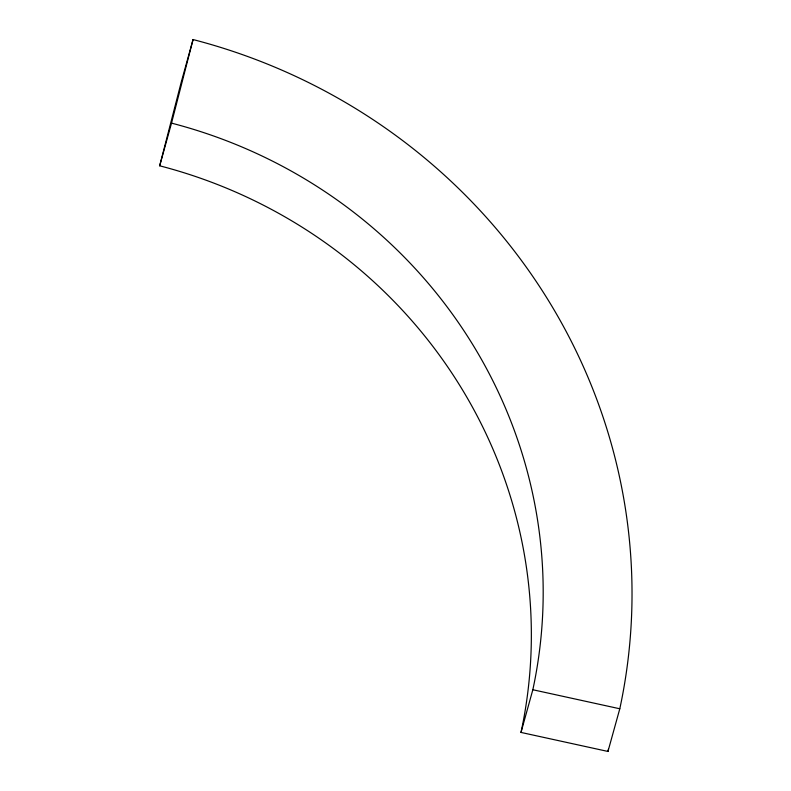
<?xml version="1.0" encoding="UTF-8"?>
<svg xmlns="http://www.w3.org/2000/svg" width="791" height="791" viewBox="0 0 791 791"><rect width="100%" height="100%" fill="white"/><g stroke="black" fill="none" stroke-linecap="round" stroke-linejoin="round"><path stroke-width="1.19" d="M159.683 165.803L181.218 82.224L193.053 39.55A580.663 562.915 15.5 0 1 619.798 708.776L607.963 751.45L521.002 732.426A491.626 476.607 15.5 0 0 159.683 165.803L171.518 123.129L193.053 39.55M521.002 732.426L532.837 689.742A491.626 476.607 15.5 0 0 171.518 123.129M532.837 689.742L619.798 708.776M608.477 749.077A580.663 562.915 15.5 0 1 607.963 751.45"/></g></svg>
